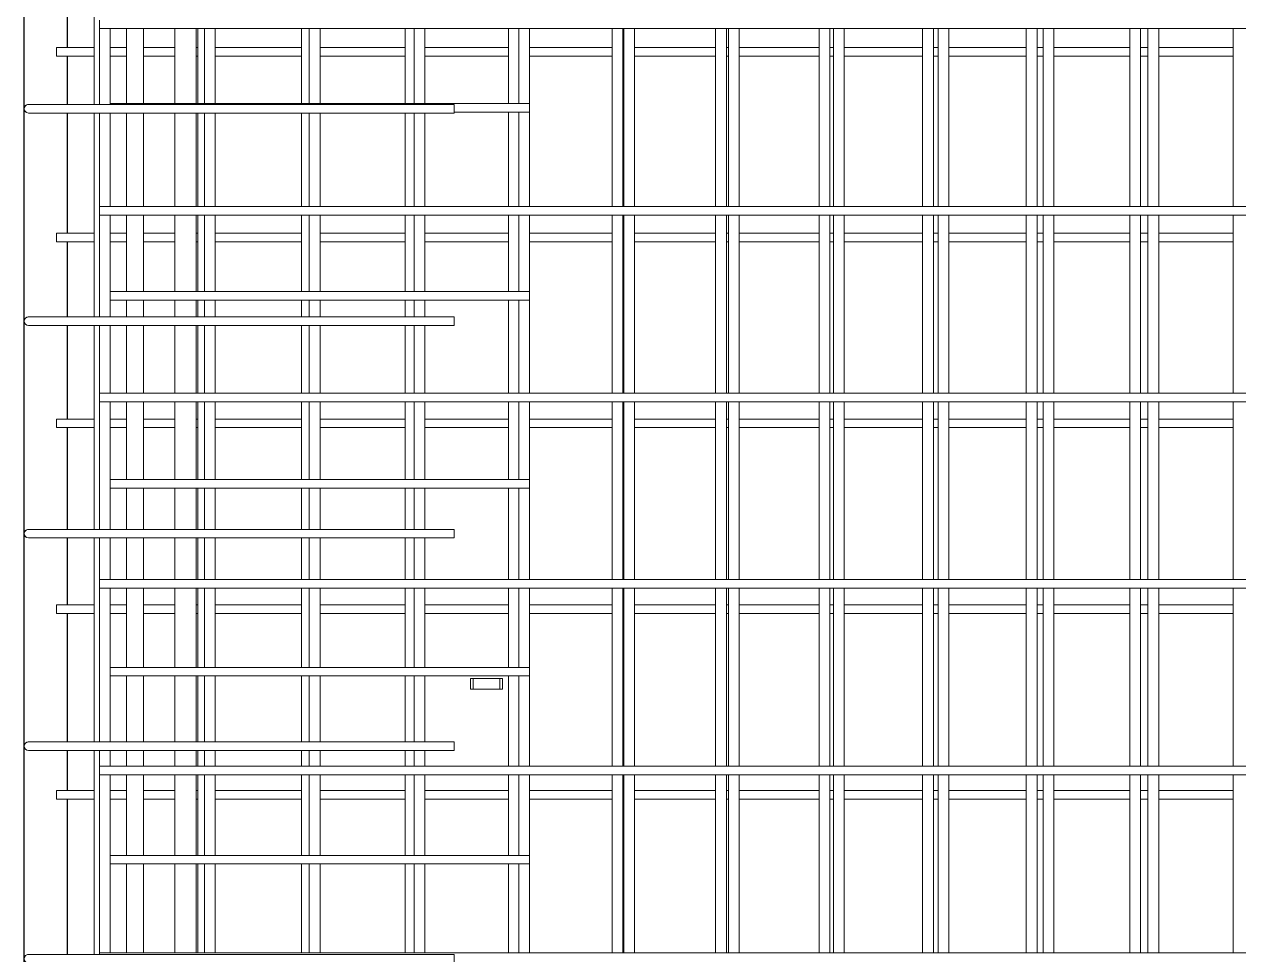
# Model space of a CAD drawing. Header units: millimetres. Extents: x 6720 to 22888, y -3063 to 10060.
# Drawn here: x 10063 to 11192, y 3848 to 4714 of the extents above; entities that cross this region are included whole.
import ezdxf

# ---------------------------------------------------------------- set-up
doc = ezdxf.new("R2010")
doc.units = ezdxf.units.MM
for name, color, linetype, lineweight in [('A-GENM', 13, 'Continuous', 18), ('A-WALL', 113, 'Continuous', 25), ('S-RBAR', 171, 'Continuous', 18)]:
    doc.layers.add(name, color=color, linetype=linetype, lineweight=lineweight)

# ---------------------------------------------------------------- blocks, each defined once
blk = doc.blocks.new('RR spread anchor face based - RR-SA-2_5-200-V3-Elevation Front 1')
at = {"layer": 'A-GENM'}
for p, q in [((10477.6, -445), (10480.1, -445)), ((10477.6, -455), (10477.6, -445)), ((10480.1, -445), (10505.1, -445)), ((10480.1, -445), (10480.1, -455)), ((10505.1, -445), (10507.6, -445)), ((10505.1, -445), (10505.1, -455)), ((10507.6, -445), (10507.6, -455)), ((10480.1, -455), (10477.6, -455)), ((10505.1, -455), (10480.1, -455)), ((10507.6, -455), (10505.1, -455))]:
    blk.add_line(p, q, dxfattribs=at)

msp = doc.modelspace()

# ---------------------------------------------------------------- linework, layer by layer
at = {"layer": 'A-WALL'}
for p, q in [((10062.6, -1395), (10062.6, 7060)), ((10102.6, 4828.7), (10102.6, 4691.9)), ((10102.6, 4683.9), (10102.6, 4639)), ((10102.6, 4631), (10102.6, 4519.1)), ((10102.6, 4511.1), (10102.6, 4441.3)), ((10102.6, 4433.3), (10102.6, 4346.3)), ((10102.6, 4338.3), (10102.6, 4243.7)), ((10102.6, 4235.7), (10102.6, 4173.5)), ((10102.6, 4165.5), (10102.6, 4046)), ((10102.6, 4038), (10102.6, 4000.6)), ((10102.6, 3992.6), (10102.6, 3848.3))]:
    msp.add_line(p, q, dxfattribs=at)
at = {"layer": 'S-RBAR'}
for p, q in [((10127.7, 4639), (10127.7, 4828.7)), ((10132.6, 4709.5), (10132.6, 4717.5)), ((10132.6, 4709.5), (12288.6, 4709.5)), ((10132.6, 4639), (10132.6, 4709.5)), ((10142.6, 4639), (10142.6, 4709.5)), ((10157.6, 4639.9), (10157.6, 4709.5)), ((10173.6, 4639.9), (10173.6, 4709.5)), ((10202.6, 4639.9), (10202.6, 4709.5)), ((10222.6, 4639.9), (10222.6, 4709.5)), ((10224.1, 4639.9), (10224.1, 4709.5)), ((10230.1, 4639.9), (10230.1, 4709.5)), ((10240.1, 4639.9), (10240.1, 4709.5)), ((10320.4, 4639.9), (10320.4, 4709.5)), ((10327.7, 4639.9), (10327.7, 4709.5)), ((10337.7, 4639.9), (10337.7, 4709.5)), ((10416.8, 4639.9), (10416.8, 4709.5)), ((10425.2, 4639.9), (10425.2, 4709.5)), ((10435.2, 4639.9), (10435.2, 4709.5)), ((10513.1, 4639.9), (10513.1, 4709.5)), ((10522.7, 4639.9), (10522.7, 4709.5)), ((10532.7, 4544), (10532.7, 4709.5)), ((10609.4, 4544), (10609.4, 4709.5)), ((10619.4, 4544), (10619.4, 4709.5)), ((10620.3, 4544), (10620.3, 4709.5)), ((10630.3, 4544), (10630.3, 4709.5)), ((10705.8, 4544), (10705.8, 4709.5)), ((10715.8, 4544), (10715.8, 4709.5)), ((10717.8, 4544), (10717.8, 4709.5)), ((10727.8, 4544), (10727.8, 4709.5)), ((10802.1, 4544), (10802.1, 4709.5)), ((10812.1, 4544), (10812.1, 4709.5)), ((10815.4, 4544), (10815.4, 4709.5)), ((10825.4, 4544), (10825.4, 4709.5)), ((10898.4, 4544), (10898.4, 4709.5)), ((10908.4, 4544), (10908.4, 4709.5)), ((10912.9, 4544), (10912.9, 4709.5)), ((10922.9, 4544), (10922.9, 4709.5)), ((10994.8, 4544), (10994.8, 4709.5)), ((11004.8, 4544), (11004.8, 4709.5)), ((11010.5, 4544), (11010.5, 4709.5)), ((11020.5, 4544), (11020.5, 4709.5)), ((11091.1, 4544), (11091.1, 4709.5)), ((11101.1, 4544), (11101.1, 4709.5)), ((11108, 4544), (11108, 4709.5)), ((11118, 4544), (11118, 4709.5)), ((11187.4, 4544), (11187.4, 4709.5)), ((10092.6, 4691.9), (10127.7, 4691.9)), ((10092.6, 4683.9), (10092.6, 4691.9)), ((10142.6, 4691.9), (10157.6, 4691.9)), ((10173.6, 4691.9), (10202.6, 4691.9)), ((10222.6, 4691.9), (10224.1, 4691.9)), ((10240.1, 4691.9), (10320.4, 4691.9)), ((10337.7, 4691.9), (10416.8, 4691.9)), ((10435.2, 4691.9), (10513.1, 4691.9)), ((10532.7, 4691.9), (10609.4, 4691.9)), ((10619.4, 4691.9), (10620.3, 4691.9)), ((10630.3, 4691.9), (10705.8, 4691.9)), ((10715.8, 4691.9), (10717.8, 4691.9)), ((10727.8, 4691.9), (10802.1, 4691.9)), ((10812.1, 4691.9), (10815.4, 4691.9)), ((10825.4, 4691.9), (10898.4, 4691.9)), ((10908.4, 4691.9), (10912.9, 4691.9)), ((10922.9, 4691.9), (10994.8, 4691.9)), ((11004.8, 4691.9), (11010.5, 4691.9)), ((11020.5, 4691.9), (11091.1, 4691.9)), ((11101.1, 4691.9), (11108, 4691.9)), ((11118, 4691.9), (11187.4, 4691.9)), ((10092.6, 4683.9), (10127.7, 4683.9)), ((10142.6, 4683.9), (10157.6, 4683.9)), ((10173.6, 4683.9), (10202.6, 4683.9)), ((10222.6, 4683.9), (10224.1, 4683.9)), ((10240.1, 4683.9), (10320.4, 4683.9)), ((10337.7, 4683.9), (10416.8, 4683.9)), ((10435.2, 4683.9), (10513.1, 4683.9)), ((10532.7, 4683.9), (10609.4, 4683.9)), ((10619.4, 4683.9), (10620.3, 4683.9)), ((10630.3, 4683.9), (10705.8, 4683.9)), ((10715.8, 4683.9), (10717.8, 4683.9)), ((10727.8, 4683.9), (10802.1, 4683.9)), ((10812.1, 4683.9), (10815.4, 4683.9)), ((10825.4, 4683.9), (10898.4, 4683.9)), ((10908.4, 4683.9), (10912.9, 4683.9)), ((10922.9, 4683.9), (10994.8, 4683.9)), ((11004.8, 4683.9), (11010.5, 4683.9)), ((11020.5, 4683.9), (11091.1, 4683.9)), ((11101.1, 4683.9), (11108, 4683.9)), ((11118, 4683.9), (11187.4, 4683.9)), ((10066.6, 4639), (10086.6, 4639)), ((10462.6, 4639), (10086.6, 4639)), ((10172.6, 4639.9), (10142.3, 4639.9)), ((10172.6, 4639.9), (10532.6, 4639.9)), ((10462.6, 4639), (10462.6, 4631)), ((10532.6, 4631.9), (10532.6, 4639.9)), ((10066.6, 4631), (10086.6, 4631)), ((10462.6, 4631), (10086.6, 4631)), ((10127.7, 4441.3), (10127.7, 4631)), ((10132.6, 4544), (10132.6, 4631)), ((10142.6, 4544), (10142.6, 4631)), ((10157.6, 4544), (10157.6, 4631)), ((10173.6, 4544), (10173.6, 4631)), ((10202.6, 4544), (10202.6, 4631)), ((10222.6, 4544), (10222.6, 4631)), ((10224.1, 4544), (10224.1, 4631)), ((10230.1, 4544), (10230.1, 4631)), ((10240.1, 4544), (10240.1, 4631)), ((10320.4, 4544), (10320.4, 4631)), ((10327.7, 4544), (10327.7, 4631)), ((10337.7, 4544), (10337.7, 4631)), ((10416.8, 4544), (10416.8, 4631)), ((10425.2, 4544), (10425.2, 4631)), ((10435.2, 4544), (10435.2, 4631)), ((10462.6, 4631.9), (10532.6, 4631.9)), ((10513.1, 4544), (10513.1, 4631.9)), ((10522.7, 4544), (10522.7, 4631.9)), ((10132.6, 4544), (12288.6, 4544)), ((10132.6, 4536), (10132.6, 4544)), ((10132.6, 4536), (12288.6, 4536)), ((10132.6, 4441.3), (10132.6, 4536)), ((10142.6, 4441.3), (10142.6, 4536)), ((10157.6, 4465), (10157.6, 4536)), ((10173.6, 4465), (10173.6, 4536)), ((10202.6, 4465), (10202.6, 4536)), ((10222.6, 4465), (10222.6, 4536)), ((10224.1, 4465), (10224.1, 4536)), ((10230.1, 4465), (10230.1, 4536)), ((10240.1, 4465), (10240.1, 4536)), ((10320.4, 4465), (10320.4, 4536)), ((10327.7, 4465), (10327.7, 4536)), ((10337.7, 4465), (10337.7, 4536)), ((10416.8, 4465), (10416.8, 4536)), ((10425.2, 4465), (10425.2, 4536)), ((10435.2, 4465), (10435.2, 4536)), ((10513.1, 4465), (10513.1, 4536)), ((10522.7, 4465), (10522.7, 4536)), ((10532.7, 4370.4), (10532.7, 4536)), ((10609.4, 4370.4), (10609.4, 4536)), ((10619.4, 4370.4), (10619.4, 4536)), ((10620.3, 4370.4), (10620.3, 4536)), ((10630.3, 4370.4), (10630.3, 4536)), ((10705.8, 4370.4), (10705.8, 4536)), ((10715.8, 4370.4), (10715.8, 4536)), ((10717.8, 4370.4), (10717.8, 4536)), ((10727.8, 4370.4), (10727.8, 4536)), ((10802.1, 4370.4), (10802.1, 4536)), ((10812.1, 4370.4), (10812.1, 4536)), ((10815.4, 4370.4), (10815.4, 4536)), ((10825.4, 4370.4), (10825.4, 4536)), ((10898.4, 4370.4), (10898.4, 4536)), ((10908.4, 4370.4), (10908.4, 4536)), ((10912.9, 4370.4), (10912.9, 4536)), ((10922.9, 4370.4), (10922.9, 4536)), ((10994.8, 4370.4), (10994.8, 4536)), ((11004.8, 4370.4), (11004.8, 4536)), ((11010.5, 4370.4), (11010.5, 4536)), ((11020.5, 4370.4), (11020.5, 4536)), ((11091.1, 4370.4), (11091.1, 4536)), ((11101.1, 4370.4), (11101.1, 4536)), ((11108, 4370.4), (11108, 4536)), ((11118, 4370.4), (11118, 4536)), ((11187.4, 4370.4), (11187.4, 4536)), ((10092.6, 4519.1), (10127.7, 4519.1)), ((10092.6, 4511.1), (10092.6, 4519.1)), ((10092.6, 4511.1), (10127.7, 4511.1)), ((10142.6, 4519.1), (10157.6, 4519.1)), ((10142.6, 4511.1), (10157.6, 4511.1)), ((10173.6, 4519.1), (10202.6, 4519.1)), ((10173.6, 4511.1), (10202.6, 4511.1)), ((10222.6, 4519.1), (10224.1, 4519.1)), ((10222.6, 4511.1), (10224.1, 4511.1)), ((10240.1, 4519.1), (10320.4, 4519.1)), ((10240.1, 4511.1), (10320.4, 4511.1)), ((10337.7, 4519.1), (10416.8, 4519.1)), ((10337.7, 4511.1), (10416.8, 4511.1)), ((10435.2, 4519.1), (10513.1, 4519.1)), ((10435.2, 4511.1), (10513.1, 4511.1)), ((10532.7, 4519.1), (10609.4, 4519.1)), ((10532.7, 4511.1), (10609.4, 4511.1)), ((10619.4, 4519.1), (10620.3, 4519.1)), ((10619.4, 4511.1), (10620.3, 4511.1)), ((10630.3, 4519.1), (10705.8, 4519.1)), ((10630.3, 4511.1), (10705.8, 4511.1)), ((10715.8, 4519.1), (10717.8, 4519.1)), ((10715.8, 4511.1), (10717.8, 4511.1)), ((10727.8, 4519.1), (10802.1, 4519.1)), ((10727.8, 4511.1), (10802.1, 4511.1)), ((10812.1, 4519.1), (10815.4, 4519.1)), ((10812.1, 4511.1), (10815.4, 4511.1)), ((10825.4, 4519.1), (10898.4, 4519.1)), ((10825.4, 4511.1), (10898.4, 4511.1)), ((10908.4, 4519.1), (10912.9, 4519.1)), ((10908.4, 4511.1), (10912.9, 4511.1)), ((10922.9, 4519.1), (10994.8, 4519.1)), ((10922.9, 4511.1), (10994.8, 4511.1)), ((11004.8, 4519.1), (11010.5, 4519.1)), ((11004.8, 4511.1), (11010.5, 4511.1)), ((11020.5, 4519.1), (11091.1, 4519.1)), ((11020.5, 4511.1), (11091.1, 4511.1)), ((11101.1, 4519.1), (11108, 4519.1)), ((11101.1, 4511.1), (11108, 4511.1)), ((11118, 4519.1), (11187.4, 4519.1)), ((11118, 4511.1), (11187.4, 4511.1)), ((10172.6, 4465), (10142.3, 4465)), ((10172.6, 4465), (10532.6, 4465)), ((10532.6, 4457), (10532.6, 4465)), ((10172.6, 4457), (10142.3, 4457)), ((10157.6, 4441.3), (10157.6, 4457)), ((10172.6, 4457), (10532.6, 4457)), ((10173.6, 4441.3), (10173.6, 4457)), ((10202.6, 4441.3), (10202.6, 4457)), ((10222.6, 4441.3), (10222.6, 4457)), ((10224.1, 4441.3), (10224.1, 4457)), ((10230.1, 4441.3), (10230.1, 4457)), ((10240.1, 4441.3), (10240.1, 4457)), ((10320.4, 4441.3), (10320.4, 4457)), ((10327.7, 4441.3), (10327.7, 4457)), ((10337.7, 4441.3), (10337.7, 4457)), ((10416.8, 4441.3), (10416.8, 4457)), ((10425.2, 4441.3), (10425.2, 4457)), ((10435.2, 4441.3), (10435.2, 4457)), ((10513.1, 4370.4), (10513.1, 4457)), ((10522.7, 4370.4), (10522.7, 4457)), ((10066.6, 4441.3), (10086.6, 4441.3)), ((10462.6, 4441.3), (10086.6, 4441.3)), ((10462.6, 4441.3), (10462.6, 4433.3)), ((10066.6, 4433.3), (10086.6, 4433.3)), ((10462.6, 4433.3), (10086.6, 4433.3)), ((10127.7, 4243.7), (10127.7, 4433.3)), ((10132.6, 4370.4), (10132.6, 4433.3)), ((10142.6, 4370.4), (10142.6, 4433.3)), ((10157.6, 4370.4), (10157.6, 4433.3)), ((10173.6, 4370.4), (10173.6, 4433.3)), ((10202.6, 4370.4), (10202.6, 4433.3)), ((10222.6, 4370.4), (10222.6, 4433.3)), ((10224.1, 4370.4), (10224.1, 4433.3)), ((10230.1, 4370.4), (10230.1, 4433.3)), ((10240.1, 4370.4), (10240.1, 4433.3)), ((10320.4, 4370.4), (10320.4, 4433.3)), ((10327.7, 4370.4), (10327.7, 4433.3)), ((10337.7, 4370.4), (10337.7, 4433.3)), ((10416.8, 4370.4), (10416.8, 4433.3)), ((10425.2, 4370.4), (10425.2, 4433.3)), ((10435.2, 4370.4), (10435.2, 4433.3)), ((10132.6, 4370.4), (12288.6, 4370.4)), ((10132.6, 4362.4), (10132.6, 4370.4)), ((10132.6, 4362.4), (12288.6, 4362.4)), ((10132.6, 4243.7), (10132.6, 4362.4)), ((10142.6, 4243.7), (10142.6, 4362.4)), ((10157.6, 4290.1), (10157.6, 4362.4)), ((10173.6, 4290.1), (10173.6, 4362.4)), ((10202.6, 4290.1), (10202.6, 4362.4)), ((10222.6, 4290.1), (10222.6, 4362.4)), ((10224.1, 4290.1), (10224.1, 4362.4)), ((10230.1, 4290.1), (10230.1, 4362.4)), ((10240.1, 4290.1), (10240.1, 4362.4)), ((10320.4, 4290.1), (10320.4, 4362.4)), ((10327.7, 4290.1), (10327.7, 4362.4)), ((10337.7, 4290.1), (10337.7, 4362.4)), ((10416.8, 4290.1), (10416.8, 4362.4)), ((10425.2, 4290.1), (10425.2, 4362.4)), ((10435.2, 4290.1), (10435.2, 4362.4)), ((10513.1, 4290.1), (10513.1, 4362.4)), ((10522.7, 4290.1), (10522.7, 4362.4)), ((10532.7, 4196.9), (10532.7, 4362.4)), ((10609.4, 4196.9), (10609.4, 4362.4)), ((10619.4, 4196.9), (10619.4, 4362.4)), ((10620.3, 4196.9), (10620.3, 4362.4)), ((10630.3, 4196.9), (10630.3, 4362.4)), ((10705.8, 4196.9), (10705.8, 4362.4)), ((10715.8, 4196.9), (10715.8, 4362.4)), ((10717.8, 4196.9), (10717.8, 4362.4)), ((10727.8, 4196.9), (10727.8, 4362.4)), ((10802.1, 4196.9), (10802.1, 4362.4)), ((10812.1, 4196.9), (10812.1, 4362.4)), ((10815.4, 4196.9), (10815.4, 4362.4)), ((10825.4, 4196.9), (10825.4, 4362.4)), ((10898.4, 4196.9), (10898.4, 4362.4)), ((10908.4, 4196.9), (10908.4, 4362.4)), ((10912.9, 4196.9), (10912.9, 4362.4)), ((10922.9, 4196.9), (10922.9, 4362.4)), ((10994.8, 4196.9), (10994.8, 4362.4)), ((11004.8, 4196.9), (11004.8, 4362.4)), ((11010.5, 4196.9), (11010.5, 4362.4)), ((11020.5, 4196.9), (11020.5, 4362.4)), ((11091.1, 4196.9), (11091.1, 4362.4)), ((11101.1, 4196.9), (11101.1, 4362.4)), ((11108, 4196.9), (11108, 4362.4)), ((11118, 4196.9), (11118, 4362.4)), ((11187.4, 4196.9), (11187.4, 4362.4)), ((10092.6, 4346.3), (10127.7, 4346.3)), ((10092.6, 4338.3), (10092.6, 4346.3)), ((10142.6, 4346.3), (10157.6, 4346.3)), ((10173.6, 4346.3), (10202.6, 4346.3)), ((10222.6, 4346.3), (10224.1, 4346.3)), ((10240.1, 4346.3), (10320.4, 4346.3)), ((10337.7, 4346.3), (10416.8, 4346.3)), ((10435.2, 4346.3), (10513.1, 4346.3)), ((10532.7, 4346.3), (10609.4, 4346.3)), ((10619.4, 4346.3), (10620.3, 4346.3)), ((10630.3, 4346.3), (10705.8, 4346.3)), ((10715.8, 4346.3), (10717.8, 4346.3)), ((10727.8, 4346.3), (10802.1, 4346.3)), ((10812.1, 4346.3), (10815.4, 4346.3)), ((10825.4, 4346.3), (10898.4, 4346.3)), ((10908.4, 4346.3), (10912.9, 4346.3)), ((10922.9, 4346.3), (10994.8, 4346.3)), ((11004.8, 4346.3), (11010.5, 4346.3)), ((11020.5, 4346.3), (11091.1, 4346.3)), ((11101.1, 4346.3), (11108, 4346.3)), ((11118, 4346.3), (11187.4, 4346.3)), ((10092.6, 4338.3), (10127.7, 4338.3)), ((10142.6, 4338.3), (10157.6, 4338.3)), ((10173.6, 4338.3), (10202.6, 4338.3)), ((10222.6, 4338.3), (10224.1, 4338.3)), ((10240.1, 4338.3), (10320.4, 4338.3)), ((10337.7, 4338.3), (10416.8, 4338.3)), ((10435.2, 4338.3), (10513.1, 4338.3)), ((10532.7, 4338.3), (10609.4, 4338.3)), ((10619.4, 4338.3), (10620.3, 4338.3)), ((10630.3, 4338.3), (10705.8, 4338.3)), ((10715.8, 4338.3), (10717.8, 4338.3)), ((10727.8, 4338.3), (10802.1, 4338.3)), ((10812.1, 4338.3), (10815.4, 4338.3)), ((10825.4, 4338.3), (10898.4, 4338.3)), ((10908.4, 4338.3), (10912.9, 4338.3)), ((10922.9, 4338.3), (10994.8, 4338.3)), ((11004.8, 4338.3), (11010.5, 4338.3)), ((11020.5, 4338.3), (11091.1, 4338.3)), ((11101.1, 4338.3), (11108, 4338.3)), ((11118, 4338.3), (11187.4, 4338.3)), ((10172.6, 4290.1), (10142.3, 4290.1)), ((10172.6, 4290.1), (10532.6, 4290.1)), ((10532.6, 4282.1), (10532.6, 4290.1)), ((10172.6, 4282.1), (10142.3, 4282.1)), ((10157.6, 4243.7), (10157.6, 4282.1)), ((10172.6, 4282.1), (10532.6, 4282.1)), ((10173.6, 4243.7), (10173.6, 4282.1)), ((10202.6, 4243.7), (10202.6, 4282.1)), ((10222.6, 4243.7), (10222.6, 4282.1)), ((10224.1, 4243.7), (10224.1, 4282.1)), ((10230.1, 4243.7), (10230.1, 4282.1)), ((10240.1, 4243.7), (10240.1, 4282.1)), ((10320.4, 4243.7), (10320.4, 4282.1)), ((10327.7, 4243.7), (10327.7, 4282.1)), ((10337.7, 4243.7), (10337.7, 4282.1)), ((10416.8, 4243.7), (10416.8, 4282.1)), ((10425.2, 4243.7), (10425.2, 4282.1)), ((10435.2, 4243.7), (10435.2, 4282.1)), ((10513.1, 4196.9), (10513.1, 4282.1)), ((10522.7, 4196.9), (10522.7, 4282.1)), ((10066.6, 4243.7), (10086.6, 4243.7)), ((10462.6, 4243.7), (10086.6, 4243.7)), ((10462.6, 4243.7), (10462.6, 4235.7)), ((10066.6, 4235.7), (10086.6, 4235.7)), ((10462.6, 4235.7), (10086.6, 4235.7)), ((10127.7, 4046), (10127.7, 4235.7)), ((10132.6, 4196.9), (10132.6, 4235.7)), ((10142.6, 4196.9), (10142.6, 4235.7)), ((10157.6, 4196.9), (10157.6, 4235.7)), ((10173.6, 4196.9), (10173.6, 4235.7)), ((10202.6, 4196.9), (10202.6, 4235.7)), ((10222.6, 4196.9), (10222.6, 4235.7)), ((10224.1, 4196.9), (10224.1, 4235.7)), ((10230.1, 4196.9), (10230.1, 4235.7)), ((10240.1, 4196.9), (10240.1, 4235.7)), ((10320.4, 4196.9), (10320.4, 4235.7)), ((10327.7, 4196.9), (10327.7, 4235.7)), ((10337.7, 4196.9), (10337.7, 4235.7)), ((10416.8, 4196.9), (10416.8, 4235.7)), ((10425.2, 4196.9), (10425.2, 4235.7)), ((10435.2, 4196.9), (10435.2, 4235.7)), ((10132.6, 4196.9), (12288.6, 4196.9)), ((10132.6, 4188.9), (10132.6, 4196.9)), ((10132.6, 4188.9), (12288.6, 4188.9)), ((10132.6, 4046), (10132.6, 4188.9)), ((10142.6, 4046), (10142.6, 4188.9)), ((10157.6, 4115.3), (10157.6, 4188.9)), ((10173.6, 4115.3), (10173.6, 4188.9)), ((10202.6, 4115.3), (10202.6, 4188.9)), ((10222.6, 4115.3), (10222.6, 4188.9)), ((10224.1, 4115.3), (10224.1, 4188.9)), ((10230.1, 4115.3), (10230.1, 4188.9)), ((10240.1, 4115.3), (10240.1, 4188.9)), ((10320.4, 4115.3), (10320.4, 4188.9)), ((10327.7, 4115.3), (10327.7, 4188.9)), ((10337.7, 4115.3), (10337.7, 4188.9)), ((10416.8, 4115.3), (10416.8, 4188.9)), ((10425.2, 4115.3), (10425.2, 4188.9)), ((10435.2, 4115.3), (10435.2, 4188.9)), ((10513.1, 4115.3), (10513.1, 4188.9)), ((10522.7, 4115.3), (10522.7, 4188.9)), ((10532.7, 4023.3), (10532.7, 4188.9)), ((10609.4, 4023.3), (10609.4, 4188.9)), ((10619.4, 4023.3), (10619.4, 4188.9)), ((10620.3, 4023.3), (10620.3, 4188.9)), ((10630.3, 4023.3), (10630.3, 4188.9)), ((10705.8, 4023.3), (10705.8, 4188.9)), ((10715.8, 4023.3), (10715.8, 4188.9)), ((10717.8, 4023.3), (10717.8, 4188.9)), ((10727.8, 4023.3), (10727.8, 4188.9)), ((10802.1, 4023.3), (10802.1, 4188.9)), ((10812.1, 4023.3), (10812.1, 4188.9)), ((10815.4, 4023.3), (10815.4, 4188.9)), ((10825.4, 4023.3), (10825.4, 4188.9)), ((10898.4, 4023.3), (10898.4, 4188.9)), ((10908.4, 4023.3), (10908.4, 4188.9)), ((10912.9, 4023.3), (10912.9, 4188.9)), ((10922.9, 4023.3), (10922.9, 4188.9)), ((10994.8, 4023.3), (10994.8, 4188.9)), ((11004.8, 4023.3), (11004.8, 4188.9)), ((11010.5, 4023.3), (11010.5, 4188.9)), ((11020.5, 4023.3), (11020.5, 4188.9)), ((11091.1, 4023.3), (11091.1, 4188.9)), ((11101.1, 4023.3), (11101.1, 4188.9)), ((11108, 4023.3), (11108, 4188.9)), ((11118, 4023.3), (11118, 4188.9)), ((11187.4, 4023.3), (11187.4, 4188.9)), ((10092.6, 4173.5), (10127.7, 4173.5)), ((10092.6, 4165.5), (10092.6, 4173.5)), ((10142.6, 4173.5), (10157.6, 4173.5)), ((10173.6, 4173.5), (10202.6, 4173.5)), ((10222.6, 4173.5), (10224.1, 4173.5)), ((10240.1, 4173.5), (10320.4, 4173.5)), ((10337.7, 4173.5), (10416.8, 4173.5)), ((10435.2, 4173.5), (10513.1, 4173.5)), ((10532.7, 4173.5), (10609.4, 4173.5)), ((10619.4, 4173.5), (10620.3, 4173.5)), ((10630.3, 4173.5), (10705.8, 4173.5)), ((10715.8, 4173.5), (10717.8, 4173.5)), ((10727.8, 4173.5), (10802.1, 4173.5)), ((10812.1, 4173.5), (10815.4, 4173.5)), ((10825.4, 4173.5), (10898.4, 4173.5)), ((10908.4, 4173.5), (10912.9, 4173.5)), ((10922.9, 4173.5), (10994.8, 4173.5)), ((11004.8, 4173.5), (11010.5, 4173.5)), ((11020.5, 4173.5), (11091.1, 4173.5)), ((11101.1, 4173.5), (11108, 4173.5)), ((11118, 4173.5), (11187.4, 4173.5)), ((10092.6, 4165.5), (10127.7, 4165.5)), ((10142.6, 4165.5), (10157.6, 4165.5)), ((10173.6, 4165.5), (10202.6, 4165.5)), ((10222.6, 4165.5), (10224.1, 4165.5)), ((10240.1, 4165.5), (10320.4, 4165.5)), ((10337.7, 4165.5), (10416.8, 4165.5)), ((10435.2, 4165.5), (10513.1, 4165.5)), ((10532.7, 4165.5), (10609.4, 4165.5)), ((10619.4, 4165.5), (10620.3, 4165.5)), ((10630.3, 4165.5), (10705.8, 4165.5)), ((10715.8, 4165.5), (10717.8, 4165.5)), ((10727.8, 4165.5), (10802.1, 4165.5)), ((10812.1, 4165.5), (10815.4, 4165.5)), ((10825.4, 4165.5), (10898.4, 4165.5)), ((10908.4, 4165.5), (10912.9, 4165.5)), ((10922.9, 4165.5), (10994.8, 4165.5)), ((11004.8, 4165.5), (11010.5, 4165.5)), ((11020.5, 4165.5), (11091.1, 4165.5)), ((11101.1, 4165.5), (11108, 4165.5)), ((11118, 4165.5), (11187.4, 4165.5)), ((10172.6, 4115.3), (10142.3, 4115.3)), ((10172.6, 4115.3), (10532.6, 4115.3)), ((10532.6, 4107.3), (10532.6, 4115.3)), ((10172.6, 4107.3), (10142.3, 4107.3)), ((10157.6, 4046), (10157.6, 4107.3)), ((10172.6, 4107.3), (10532.6, 4107.3)), ((10173.6, 4046), (10173.6, 4107.3)), ((10202.6, 4046), (10202.6, 4107.3)), ((10222.6, 4046), (10222.6, 4107.3)), ((10224.1, 4046), (10224.1, 4107.3)), ((10230.1, 4046), (10230.1, 4107.3)), ((10240.1, 4046), (10240.1, 4107.3)), ((10320.4, 4046), (10320.4, 4107.3)), ((10327.7, 4046), (10327.7, 4107.3)), ((10337.7, 4046), (10337.7, 4107.3)), ((10416.8, 4046), (10416.8, 4107.3)), ((10425.2, 4046), (10425.2, 4107.3)), ((10435.2, 4046), (10435.2, 4107.3)), ((10513.1, 4023.3), (10513.1, 4107.3)), ((10522.7, 4023.3), (10522.7, 4107.3)), ((10066.6, 4046), (10086.6, 4046)), ((10462.6, 4046), (10086.6, 4046)), ((10462.6, 4046), (10462.6, 4038)), ((10066.6, 4038), (10086.6, 4038)), ((10462.6, 4038), (10086.6, 4038)), ((10127.7, 3848.3), (10127.7, 4038)), ((10132.6, 4023.3), (10132.6, 4038)), ((10142.6, 4023.3), (10142.6, 4038)), ((10157.6, 4023.3), (10157.6, 4038)), ((10173.6, 4023.3), (10173.6, 4038)), ((10202.6, 4023.3), (10202.6, 4038)), ((10222.6, 4023.3), (10222.6, 4038)), ((10224.1, 4023.3), (10224.1, 4038)), ((10230.1, 4023.3), (10230.1, 4038)), ((10240.1, 4023.3), (10240.1, 4038)), ((10320.4, 4023.3), (10320.4, 4038)), ((10327.7, 4023.3), (10327.7, 4038)), ((10337.7, 4023.3), (10337.7, 4038)), ((10416.8, 4023.3), (10416.8, 4038)), ((10425.2, 4023.3), (10425.2, 4038)), ((10435.2, 4023.3), (10435.2, 4038)), ((10132.6, 4023.3), (12288.6, 4023.3)), ((10132.6, 4015.3), (10132.6, 4023.3)), ((10132.6, 4015.3), (12288.6, 4015.3)), ((10132.6, 3849.7), (10132.6, 4015.3)), ((10142.6, 3849.7), (10142.6, 4015.3)), ((10157.6, 3940.4), (10157.6, 4015.3)), ((10173.6, 3940.4), (10173.6, 4015.3)), ((10202.6, 3940.4), (10202.6, 4015.3)), ((10222.6, 3940.4), (10222.6, 4015.3)), ((10224.1, 3940.4), (10224.1, 4015.3)), ((10230.1, 3940.4), (10230.1, 4015.3)), ((10240.1, 3940.4), (10240.1, 4015.3)), ((10320.4, 3940.4), (10320.4, 4015.3)), ((10327.7, 3940.4), (10327.7, 4015.3)), ((10337.7, 3940.4), (10337.7, 4015.3)), ((10416.8, 3940.4), (10416.8, 4015.3)), ((10425.2, 3940.4), (10425.2, 4015.3)), ((10435.2, 3940.4), (10435.2, 4015.3)), ((10513.1, 3940.4), (10513.1, 4015.3)), ((10522.7, 3940.4), (10522.7, 4015.3)), ((10532.7, 3849.7), (10532.7, 4015.3)), ((10609.4, 3849.7), (10609.4, 4015.3)), ((10619.4, 3849.7), (10619.4, 4015.3)), ((10620.3, 3849.7), (10620.3, 4015.3)), ((10630.3, 3849.7), (10630.3, 4015.3)), ((10705.8, 3849.7), (10705.8, 4015.3)), ((10715.8, 3849.7), (10715.8, 4015.3)), ((10717.8, 3849.7), (10717.8, 4015.3)), ((10727.8, 3849.7), (10727.8, 4015.3)), ((10802.1, 3849.7), (10802.1, 4015.3)), ((10812.1, 3849.7), (10812.1, 4015.3)), ((10815.4, 3849.7), (10815.4, 4015.3)), ((10825.4, 3849.7), (10825.4, 4015.3)), ((10898.4, 3849.7), (10898.4, 4015.3)), ((10908.4, 3849.7), (10908.4, 4015.3)), ((10912.9, 3849.7), (10912.9, 4015.3)), ((10922.9, 3849.7), (10922.9, 4015.3)), ((10994.8, 3849.7), (10994.8, 4015.3)), ((11004.8, 3849.7), (11004.8, 4015.3)), ((11010.5, 3849.7), (11010.5, 4015.3)), ((11020.5, 3849.7), (11020.5, 4015.3)), ((11091.1, 3849.7), (11091.1, 4015.3)), ((11101.1, 3849.7), (11101.1, 4015.3)), ((11108, 3849.7), (11108, 4015.3)), ((11118, 3849.7), (11118, 4015.3)), ((11187.4, 3849.7), (11187.4, 4015.3)), ((10092.6, 4000.6), (10127.7, 4000.6)), ((10092.6, 3992.6), (10092.6, 4000.6)), ((10142.6, 4000.6), (10157.6, 4000.6)), ((10173.6, 4000.6), (10202.6, 4000.6)), ((10222.6, 4000.6), (10224.1, 4000.6)), ((10240.1, 4000.6), (10320.4, 4000.6)), ((10337.7, 4000.6), (10416.8, 4000.6)), ((10435.2, 4000.6), (10513.1, 4000.6)), ((10532.7, 4000.6), (10609.4, 4000.6)), ((10619.4, 4000.6), (10620.3, 4000.6)), ((10630.3, 4000.6), (10705.8, 4000.6)), ((10715.8, 4000.6), (10717.8, 4000.6)), ((10727.8, 4000.6), (10802.1, 4000.6)), ((10812.1, 4000.6), (10815.4, 4000.6)), ((10825.4, 4000.6), (10898.4, 4000.6)), ((10908.4, 4000.6), (10912.9, 4000.6)), ((10922.9, 4000.6), (10994.8, 4000.6)), ((11004.8, 4000.6), (11010.5, 4000.6)), ((11020.5, 4000.6), (11091.1, 4000.6)), ((11101.1, 4000.6), (11108, 4000.6)), ((11118, 4000.6), (11187.4, 4000.6)), ((10092.6, 3992.6), (10127.7, 3992.6)), ((10142.6, 3992.6), (10157.6, 3992.6)), ((10173.6, 3992.6), (10202.6, 3992.6)), ((10222.6, 3992.6), (10224.1, 3992.6)), ((10240.1, 3992.6), (10320.4, 3992.6)), ((10337.7, 3992.6), (10416.8, 3992.6)), ((10435.2, 3992.6), (10513.1, 3992.6)), ((10532.7, 3992.6), (10609.4, 3992.6)), ((10619.4, 3992.6), (10620.3, 3992.6)), ((10630.3, 3992.6), (10705.8, 3992.6)), ((10715.8, 3992.6), (10717.8, 3992.6)), ((10727.8, 3992.6), (10802.1, 3992.6)), ((10812.1, 3992.6), (10815.4, 3992.6)), ((10825.4, 3992.6), (10898.4, 3992.6)), ((10908.4, 3992.6), (10912.9, 3992.6)), ((10922.9, 3992.6), (10994.8, 3992.6)), ((11004.8, 3992.6), (11010.5, 3992.6)), ((11020.5, 3992.6), (11091.1, 3992.6)), ((11101.1, 3992.6), (11108, 3992.6)), ((11118, 3992.6), (11187.4, 3992.6)), ((10172.6, 3940.4), (10142.3, 3940.4)), ((10172.6, 3932.4), (10142.3, 3932.4)), ((10157.6, 3849.7), (10157.6, 3932.4)), ((10172.6, 3940.4), (10532.6, 3940.4)), ((10172.6, 3932.4), (10532.6, 3932.4)), ((10173.6, 3849.7), (10173.6, 3932.4)), ((10202.6, 3849.7), (10202.6, 3932.4)), ((10222.6, 3849.7), (10222.6, 3932.4)), ((10224.1, 3849.7), (10224.1, 3932.4)), ((10230.1, 3849.7), (10230.1, 3932.4)), ((10240.1, 3849.7), (10240.1, 3932.4)), ((10320.4, 3849.7), (10320.4, 3932.4)), ((10327.7, 3849.7), (10327.7, 3932.4)), ((10337.7, 3849.7), (10337.7, 3932.4)), ((10416.8, 3849.7), (10416.8, 3932.4)), ((10425.2, 3849.7), (10425.2, 3932.4)), ((10435.2, 3849.7), (10435.2, 3932.4)), ((10513.1, 3849.7), (10513.1, 3932.4)), ((10522.7, 3849.7), (10522.7, 3932.4)), ((10532.6, 3932.4), (10532.6, 3940.4)), ((10066.6, 3848.3), (10086.6, 3848.3)), ((10462.6, 3848.3), (10086.6, 3848.3)), ((10132.6, 3849.7), (12288.6, 3849.7)), ((10132.6, 3848.3), (10132.6, 3849.7)), ((10462.6, 3848.3), (10462.6, 3840.3))]:
    msp.add_line(p, q, dxfattribs=at)
for centre, start, end in [((10066.6, 4635), 90, 270), ((10066.6, 4635), 120, 165), ((10066.6, 4635), 195, 240), ((10066.6, 4635), 90, 105), ((10066.6, 4437.3), 90, 270), ((10066.6, 4437.3), 120, 165), ((10066.6, 4437.3), 90, 105), ((10066.6, 4437.3), 195, 240), ((10066.6, 4239.7), 90, 270), ((10066.6, 4239.7), 120, 165), ((10066.6, 4239.7), 195, 240), ((10066.6, 4239.7), 90, 105), ((10066.6, 4042), 90, 270), ((10066.6, 4042), 120, 165), ((10066.6, 4042), 90, 105), ((10066.6, 4042), 195, 240), ((10066.6, 3844.3), 90, 270), ((10066.6, 3844.3), 90, 105)]:
    msp.add_arc(centre, 4, start, end, dxfattribs=at)

# ---------------------------------------------------------------- block references
at = {"layer": 'A-GENM'}
msp.add_blockref('RR spread anchor face based - RR-SA-2_5-200-V3-Elevation Front 1', (0, 4550), dxfattribs=at)

doc.saveas('drawing.dxf')
